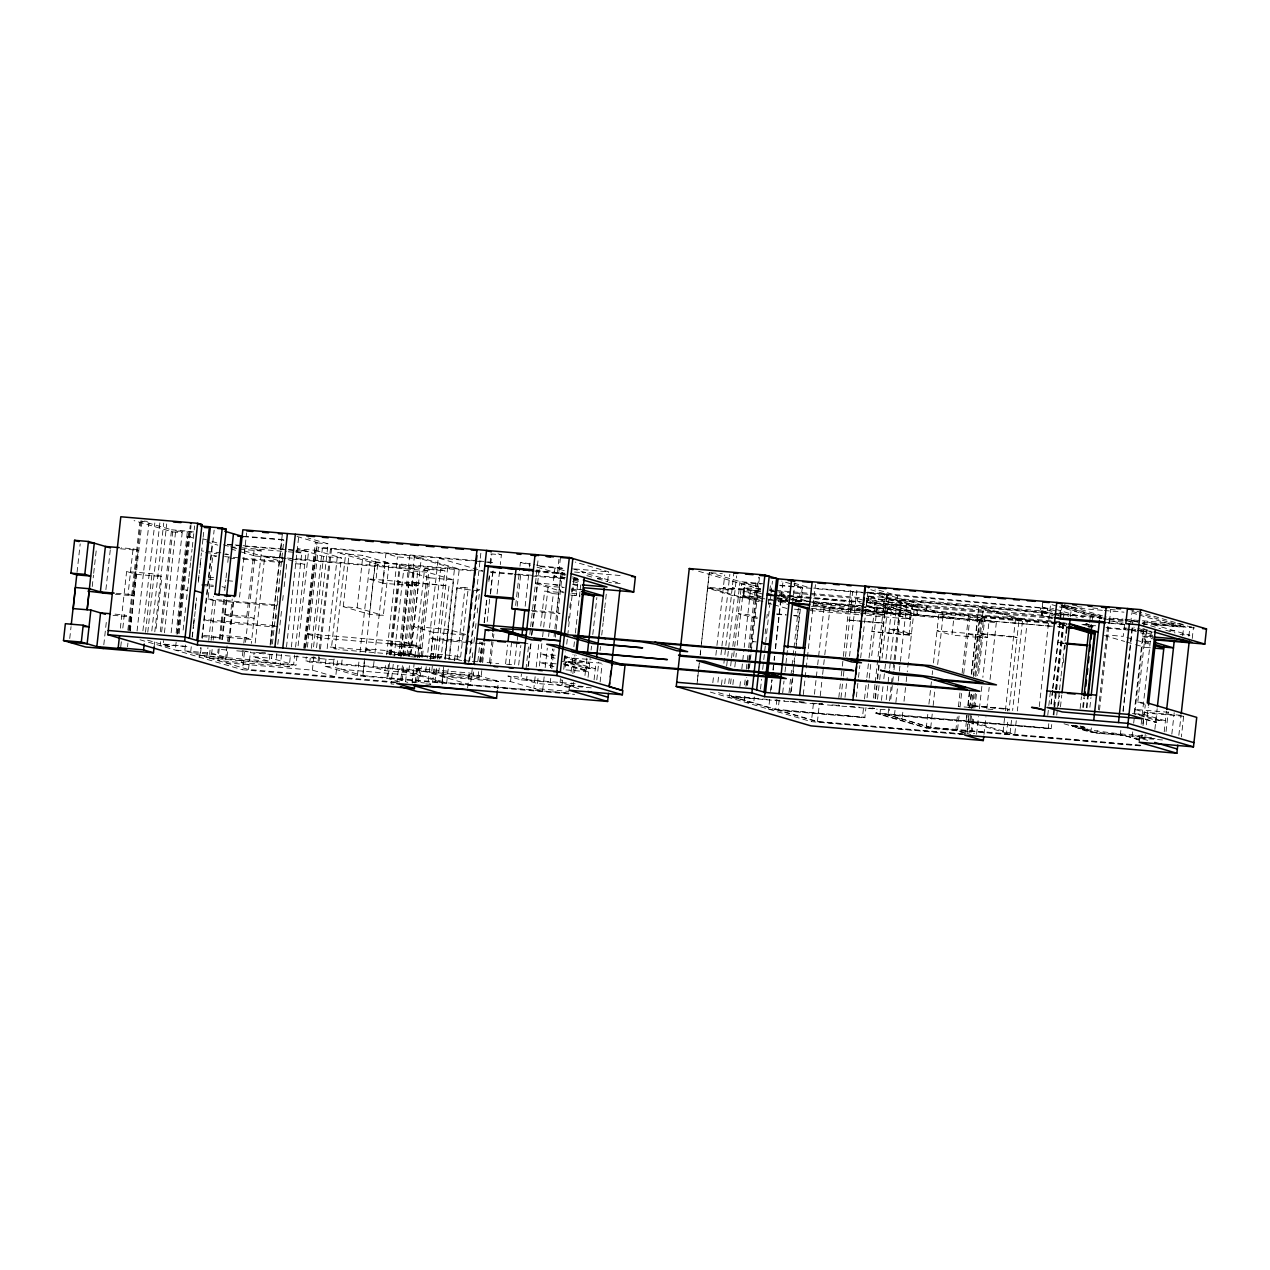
<?xml version="1.0" encoding="UTF-8"?>
<svg xmlns="http://www.w3.org/2000/svg" width="1270" height="1270" viewBox="0 0 1270 1270"><rect width="100%" height="100%" fill="white"/><g stroke="black" fill="none" stroke-linecap="round" stroke-linejoin="round"><path stroke-width="0.75" stroke-dasharray="5 3.75" d="M69.739 638.508L71.056 626.602M77.041 572.325L80.185 543.893M92.234 586.549L93.488 575.183M93.694 573.294L96.218 550.545M105.902 589.629L110.284 549.831M103.807 644.779L106.283 622.316M120.348 628.19L126.619 571.5L151.971 573.659L161.877 576.548L155.829 631.285M120.761 646.747L121.38 641.144M122.825 628.031L124.269 614.934L112.411 613.918M133.08 548.799L138.176 550.291L133.159 595.789L128.064 594.297L133.08 548.799L121.221 547.799M127.857 630.142L139.763 522.303M128.762 630.618L140.891 520.827L147.431 521.383M127.524 646.795L127.937 643.049M129.381 629.952L130.826 616.839L124.269 614.934M129.953 630.73L142.081 520.922M130.254 631.079L136.525 574.389L126.619 571.5M137.065 631.031L148.971 523.176M142.907 630.825L154.813 522.97M145.494 632.301L151.971 573.659M147.78 632.238L159.909 522.446M151.813 630.952L163.719 523.113M154.797 631.825L166.703 523.986M154.114 646.922L154.75 641.064M160.29 631.746L171.545 529.78L140.891 520.827M160.56 641.731L160.131 645.652L169.64 646.462L170.069 642.541M161.639 631.92L172.688 531.924L134.08 520.636M169.64 646.462L163.131 644.557L163.56 640.636M164.433 632.793L175.689 530.828L192.961 532.305M171.148 632.73L182.197 532.733L175.689 530.828M176.133 633.095L187.388 531.13L171.545 529.78M176.149 642.239L175.276 650.081L211.725 653.193L226.87 657.622L227.52 651.748M177.006 634.397L187.833 536.353L193.532 536.845M177.451 633.476L188.706 531.511L187.388 531.13M178.356 633.222L190.262 525.383M179.149 633.571L191.056 525.605M183.134 630.063L185.658 607.219M186.499 599.599L187.325 591.995M188.833 578.422L187.547 590.09L183.975 589.788L187.69 590.867M189.039 576.469L190.548 562.864M190.77 560.911L192.056 549.243M192.262 547.291L194.627 525.907M185.436 645.001L184.785 650.891L206.851 657.336L293.624 664.734L294.703 654.907M192.119 637.254L193.421 625.475M193.627 623.522L194.5 615.68M195.358 607.838L196.009 601.948M198.39 580.39L199.263 572.548M200.12 564.706L201.422 552.926M202.946 539.21L201.644 550.974L220.869 552.767M203.152 537.242L204.025 529.399M191.262 646.732L190.611 652.589L217.551 654.891L218.202 649.018M192.341 636.953L193.421 627.174M193.627 625.221L195.135 611.537M195.358 609.584L196.659 597.852M198.374 582.216L199.755 569.738M199.977 567.801L201.041 558.149M199.676 657.209L200.755 647.414M201.866 637.731L212.217 543.481M201.12 647.89L200.295 655.431L269.176 661.305L270.018 653.764M202.168 638.461L214.138 530.146M276.114 605.853L213.122 600.472L208.026 598.98L212.82 555.609L216.757 555.942M206.851 657.336L207.931 647.541M208.724 640.382L213.566 596.535M395.938 682.085L248.507 669.512L209.185 658.019L210.042 650.176M211.122 640.382L215.884 597.233M211.725 653.193L212.138 649.446M213.169 640.08L213.582 636.333L202.041 635.349M219.281 639.255L223.806 598.202M224.679 590.375L225.854 579.771M226.06 577.834L226.917 570.103M227.774 562.372L228.616 554.641L225.711 553.783M219.218 648.811L217.916 660.575L289.195 666.655L290.497 654.891M220.281 639.191L224.838 597.837M221.79 639.651L226.33 598.487M222.456 639.715L226.949 598.122M227.06 645.858L225.203 662.702L312.372 670.131L335.677 676.958L337.534 660.098L333.947 659.051M227.552 641.318L227.981 637.429L220.71 635.302L244.475 637.334L251.762 639.461L227.981 637.429M230.315 616.379L223.028 614.251L246.809 616.267L254.095 618.395L230.315 616.379L232.219 599.043M228.6 641.969L233.347 598.964M229.314 641.858L234.077 598.726M239.538 597.091L246.634 532.892M242.983 650.938L241.697 662.607L248.968 664.734M243.84 643.16L244.475 637.334M246.809 616.267L254.238 548.878L261.525 551.005L251.333 643.35M395.526 682.784L242.491 669.734L244.65 650.129M245.523 642.287L255.048 556.006L238.284 551.101M248.507 669.512L250.444 651.875M276.812 653.383L275.733 663.21L253.667 656.765L254.111 652.828M255.191 643.001L264.731 556.514L282.623 558.038L282.194 561.975M270.224 643.779L282.337 533.987M270.129 645.335L281.813 539.464L244.888 536.305M271.05 644.334L273.129 625.491L204.248 619.617L210.804 621.538L273.78 626.904M272.383 643.969L274.987 620.443M275.193 618.49L279.749 577.31M279.956 575.342L283.861 540.052L281.813 539.464M297.037 655.622L295.958 665.417L271.558 658.289L271.986 654.352M275.892 618.982L276.336 615.045M277.416 605.218L277.86 601.281M278.94 591.455L279.368 587.518M277.812 644.366L278.781 635.698M278.987 633.73L281.813 608.171M282.67 600.44L283.337 594.423M284.194 586.629L286.798 562.959M281.543 654.288L280.464 664.099L289.195 666.655M286.496 647.049L298.625 537.242M291.37 647.049L301.752 552.926L294.767 550.878M295.577 647.097L306.181 551.005L296.323 550.18M298.117 645.811L308.515 551.688L306.181 551.005M303.689 648.208L315.373 542.322L316.96 542.449L305.276 648.335M304.324 648.557L315.182 550.275L297.355 548.767L323.564 556.419L341.392 557.943L331.406 648.367M305.864 646.827L317.341 542.909L315.373 542.322M481.806 670.56L481.155 676.45L309.816 662.051L305.895 660.892L306.324 656.971M307.403 647.176L318.437 547.179L477.091 560.705M309.816 662.051L310.261 658.13M311.34 648.319L322.374 548.322L318.437 547.179M313.579 646.843L323.564 556.419M312.372 670.131L314.23 653.288M316.563 647.748L328.041 543.814L307.959 537.956M318.564 656.638L317.913 662.527L318.929 662.829L319.58 656.939M319.294 649.176L330.47 548.799L474.043 561.038M320.453 649.097L331.486 549.1L330.47 548.799M399.701 681.974L386.905 678.228L357.394 675.703L325.215 666.306L326.072 658.463M327.152 648.653L337.756 552.577L345.694 553.244L377.873 562.658L376.015 579.517M365.315 676.386L333.137 666.972L333.994 659.13M335.089 649.335L345.694 553.244M343.249 606.631L349.044 554.228L362.902 555.419L389.128 563.07L383.334 615.474L369.475 614.299L343.249 606.631L357.124 607.806L383.334 615.474M342.09 659.924L341.058 669.29L420.291 676.053L421.338 666.686M357.124 607.806L362.902 555.419M357.394 675.703L358.902 661.987M359.997 652.177L369.951 561.991L399.463 564.499L414.401 568.865L404.876 655.145L338.693 649.573M364.553 658.765L362.696 675.624L570.516 693.341M369.475 614.299L375.253 561.896L483.029 571.087L438.245 557.99L427.196 657.987M362.902 675.672L364.411 661.956M365.49 652.145L375.46 561.959M365.792 652.193L366.157 648.827L389.938 650.843L404.86 655.209M374.031 661.368L373.38 667.258L384.873 670.608L408.654 672.64L409.511 664.797M374.904 653.526L385.937 553.529L397.431 556.895L421.195 558.911L410.591 654.987M383.016 583.2L368.094 578.834L397.605 581.358L412.528 585.708L383.016 583.2L384.873 566.356L337.756 552.577M384.873 670.608L385.747 662.765M386.604 654.923L397.431 556.895M386.905 678.228L388.429 664.496M389.509 654.701L399.463 564.499M389.509 662.797L387.779 678.482L574.58 694.404M390.366 654.955L400.336 564.753L470.916 570.77M391.16 654.685L399.209 581.819L408.718 582.628L418.338 585.438L410.289 658.304M393.24 664.305L391.081 683.927L394.732 684.228M394.113 656.463L403.638 570.198L427.403 572.214L453.628 579.882L444.96 658.32M409.591 656.003L398.621 655.066L399.542 646.636L387.89 643.239L411.67 645.255L423.323 648.668L422.386 657.098L411.417 656.161M397.589 665.353L397.161 669.274L441.944 682.371L443.801 665.528M398.669 655.558L409.718 555.561L454.501 568.658L444.548 658.844M396.811 683.498L398.796 665.559M399.875 655.764L409.845 565.563L427.403 570.706L417.878 656.971M408.718 582.628L400.669 655.495L392.493 654.796M400.78 657.495L408.829 584.629L418.338 585.438M401.463 656.003L401.256 653.78L439.737 657.146L439.499 659.257M402.78 655.161L404.241 642.064L305.975 633.682L320.532 637.937L418.798 646.319L417.56 657.542M400.939 678.926L402.399 665.655M403.431 655.955L414.464 555.958L459.248 569.055L449.294 659.257M412.099 585.581L413.956 568.738M402.05 680.625L403.781 664.94M406.956 655.034L414.909 583.009L411.623 582.041L448.993 585.914L441.039 657.939L403.685 654.066M405.559 681.657L407.289 665.972M408.368 656.161L417.894 569.897M409.575 656.352L412.877 626.412L448.548 629.444L468.932 635.413M418.243 667.464L416.497 683.149L412.131 681.863L414.083 664.226M414.957 656.384L424.688 568.15L440.547 569.5L444.913 570.77L435.166 659.003M412.147 683.228L413.798 668.242L469.281 672.973L498.396 681.498L497.57 688.975M415.068 682.466L417.02 666.337M419.322 657.654L429.054 569.42L424.688 568.15M418.37 681.784L420.116 666.099M421.195 656.288L429.847 577.866L403.638 570.198M425.688 671.719L426.339 665.829M430.387 658.574L433.276 632.365L412.877 626.412M429.72 667.528L427.99 683.212L430.895 684.07M430.578 659.686L440.547 569.5M432.34 665.924L431.514 673.417L479.06 677.466L479.679 671.862M433.165 658.447L435.229 639.715L429.403 638.016L473.154 641.747M434.086 668.814L432.356 684.498L425.307 683.895M436.483 668.56L435.007 681.831L570.024 693.309M437.515 659.082L447.611 568.119M439.071 659.13L439.737 657.146M439.261 667.956L438.436 675.434L510.54 681.593L542.592 690.959L544.449 674.116M442.103 684.244L443.881 668.115M445.23 659.4L448.548 629.444M448.85 659.606L456.787 587.677M448.215 669.052L446.691 682.784L401.907 669.687M454.454 660.813L455.009 655.764L431.244 653.732L446.897 658.32L461.518 659.559M457.089 659.638L465.026 587.708L468.249 588.026L460.311 659.956M468.757 662.591L480.885 552.783M469.567 661.162L477.504 589.232L479.742 589.645M467.614 687.959L469.281 672.973M472.234 657.685L473.091 649.907M473.948 642.128L474.599 636.302M475.456 628.523L476.314 620.744M477.171 612.966L477.822 607.139M478.679 599.361L479.314 593.534M472.329 667.956L470.471 684.816L413.798 668.242M473.647 672.02L473.234 675.767L479.06 677.466M477.853 661.289L480.012 641.842M490.045 563.197L491.093 553.736M478.679 671.671L478.25 675.592L305.895 660.892M479.758 661.861L481.933 642.255M484.092 622.649L487.124 595.201M488.855 579.517L489.283 575.596M479.965 661.813L482.14 642.207M484.299 622.602L487.331 595.154M488.839 581.422L489.49 575.548M490.791 563.769L491.871 553.974L501.38 554.784L500.301 564.594M480.711 662.495L482.775 643.779L479.869 642.922M481.806 661.749L483.886 642.906M482.679 662.718L484.838 643.112M487.22 621.538L490.029 596.059M490.252 594.09L492.855 570.563M490.633 593.296L493.189 570.039M489.474 662.622L492.728 633.206M497.062 593.995L500.094 566.547M490.553 664.305L493.252 639.81M493.458 637.921L493.871 634.143M505.587 663.797L507.667 644.922M509.159 664.274L511.762 640.747M515.652 605.457L519.779 568.198M519.986 566.245L520.414 562.324L534.733 564.531M517.192 606.298L520.938 572.357M510.54 681.593L511.365 674.1M514.588 664.496L517.033 641.826M517.271 640.159L517.684 636.413M518.668 665.083L520.843 645.477M525.161 606.266L529.288 569.008M529.495 567.055L529.923 563.134M569.024 687.816L550.307 682.339L520.779 679.815L521.43 673.989M525.971 669.306L528.764 644.033L525.304 643.033M529.828 634.397L530.463 628.618M530.669 626.681L538.321 557.482M526.955 676.418L526.526 680.307L537.448 683.498L561.229 685.53L561.864 679.688M528.034 666.686L530.606 643.334M531.463 635.556L537.274 583.009L548.195 586.2L562.816 587.454M575.167 683.768L526.986 679.672L527.415 675.751M528.495 665.94L531.098 642.414M531.971 634.571L532.622 628.682M532.828 626.729L539.544 565.944L536.337 565.007M535.13 676.719L533.844 688.403L568.849 691.388M536.21 666.988L538.782 643.652M540.718 626.126L544.592 591.106L564.039 592.757M537.448 683.498L538.305 675.719M539.385 665.988L542.385 638.746M542.607 636.794L543.465 629.015M543.687 627.078L548.195 586.2M545.163 667.607L547.306 648.144M548.592 636.476L553.323 593.661L544.592 591.106M557.514 572.516L558.927 559.244M560.435 557.72L558.768 572.897L537.035 571.04M550.561 667.623L552.625 648.906M560.054 613.394L556.657 612.41L561.022 572.818L564.817 573.929M550.624 667.496L552.561 650.002M554.053 636.476L554.688 630.682M554.895 628.761L561.07 572.833M550.307 682.339L550.736 678.418M551.799 668.718L553.974 649.049M555.276 637.302L555.927 631.428M556.133 629.475L562.864 568.611L537.258 566.436M560.499 678.593L560.07 682.482L573.103 686.292L573.532 682.403M568.309 621.316L568.96 615.474M569.817 607.695L570.468 601.853M571.532 592.122L571.96 588.232M562.562 680.275L561.959 685.752L571.468 686.562L571.865 682.863M563.769 669.322L565.69 651.891M566.737 644.16L573.976 578.596M569.071 690.213L569.976 682.069M571.056 672.274L573.008 654.621M573.865 646.779L575.167 635.016M575.389 633.047L578.199 607.568M578.422 605.6L579.93 591.883M580.152 589.915L581.009 582.073M572.897 673.624L574.977 654.669M574.611 672.687L576.532 655.241M586.883 658.082L586.295 670.258L584.708 670.115L584.93 668.004L562.292 661.384M584.962 675.513L585.565 670.036M588.058 677.307L590.217 657.844M591.074 650.065L591.503 646.176M592.788 634.492L596.868 597.519M594.074 679.831L595.947 662.829M596.805 679.863L598.757 662.146M600.027 650.669L600.488 646.493M601.742 635.111L603.075 622.998M603.25 621.49L604.599 609.283M604.758 607.87L606.536 591.661M607.631 581.311L608.679 571.833L575.278 562.07M600.123 681.974L602.059 664.48M697.373 680.434L699.325 662.781L697.008 684.371M700.183 654.939L700.834 649.049L700.246 654.955M709.279 572.579L701.056 647.097L709.343 572.595L739.997 581.565L762.794 583.787M712.835 682.72L713.692 674.878M715.867 655.272L716.725 647.43M716.947 645.477L724.741 574.881M717.931 682.196L718.788 674.354M720.963 654.748L729.837 574.357M721.519 684.832L722.392 676.989M723.9 663.257L725.63 647.573M725.853 645.62L733.854 573.072M724.725 683.736L725.583 675.894M726.662 666.099L727.535 658.257M727.758 656.288L736.632 575.897M728.742 683.53L729.599 675.688M730.694 665.877L731.329 660.003M731.552 658.035L732.631 648.24M732.853 646.271L739.997 581.565M729.488 693.642L729.059 697.579L738.568 698.389L738.997 694.468M730.583 683.847L731.441 676.005M733.615 656.399L734.473 648.557M734.695 646.589L741.616 583.851L751.126 584.66L744.204 647.398M776.859 699.452L775.732 709.676L731.536 696.754L767.016 699.357M732.885 684.578L733.742 676.735M734.822 666.925L735.695 659.082M735.917 657.13L736.346 653.209M737.203 645.35L744.141 582.612L761.079 584.057M743.49 595.741L744.379 587.74M761.301 596.598L744.22 591.598L744.649 587.819L743.775 595.82L759.555 597.17M739.87 686.625L740.743 678.767M741.823 668.972L743.982 649.367M744.585 684.879L745.458 677.037M746.315 669.195L748.49 649.589M748.697 647.621L755.841 582.914M744.855 696.119L744.204 701.992L753.713 702.818L754.364 696.928M745.934 686.308L746.76 677.418M747.887 668.671L749.792 649.97M750.014 648.002L757.158 583.295M746.776 685.006L747.633 677.164M748.506 669.322L750.665 649.7M750.887 647.748L758.682 577.151M747.554 685.356L748.443 677.386M749.459 668.211L751.03 653.859M751.253 651.907L759.476 577.358M765.08 633.873L765.731 627.999M766.81 618.188L767.239 614.267M768.318 604.472L769.017 598.233M769.842 590.74L770.493 584.867M760.524 689.023L761.603 679.228M762.698 669.417L763.556 661.575M763.778 659.606L770.922 594.9M771.128 592.947L772.43 581.184M769.683 699.325L768.604 709.136L864.886 717.344L775.779 709.263L731.583 696.341M770.557 691.483L771.842 679.72M772.938 669.925L773.795 662.067M774.017 660.114L774.446 656.193M775.319 648.351L781.161 595.408L859.695 602.107M771.033 689.8L772.128 679.99M773.208 670.195L774.065 662.353M774.287 660.384L774.716 656.463M775.589 648.621L782.939 581.962M962.866 734.266L817.388 721.868L778.065 710.359L779.193 700.135M782.701 692.833L784.003 681.006M785.019 671.894L786.702 656.653M786.828 655.526L787.543 649.049M792.543 603.758L794.845 582.898M789.003 692.896L790.75 677.212M790.956 675.243L791.829 667.401M792.035 665.448L792.909 657.606M793.131 655.637L793.766 649.764M793.988 647.795L798.385 608.012M798.592 606.107L800.703 587.01L802.735 587.613L801.227 601.329M790.591 693.023L792.766 673.417M792.972 671.465L793.845 663.623M794.052 661.654L794.496 657.733M796.004 644.017L799.909 608.711M800.767 600.869L802.291 587.153L781.796 581.152M791.273 691.531L792.782 677.799M793.004 675.846L793.861 668.004M794.083 666.036L794.941 658.193M795.163 656.241L795.814 650.351M796.036 648.399L800.354 609.171M803.307 694.595L805.053 678.847M805.196 677.45L806.132 669.036M806.244 667.941L807.307 658.416M807.434 657.273L815.451 584.66M964.184 734.679L811.419 721.646L813.371 704.009M814.451 694.198L817.483 666.75M817.69 664.797L823.976 607.933L812.8 604.663M817.388 721.868L819.388 703.802M820.245 695.944L822.404 676.338M822.627 674.386L823.5 666.544M823.706 664.575L824.579 656.733M824.786 654.78L829.993 607.711L813.133 602.79L860.028 606.758M838.819 697.563L840.978 677.958M841.2 675.989L842.185 667.734M842.28 666.178L843.264 657.939M843.359 656.384L850.932 587.756M840.978 697.754L843.137 678.132M843.359 676.18L844.217 668.337M845.518 656.574L852.646 591.852L850.63 591.264M845.01 697.341L847.169 677.736M849.551 656.161L857.123 587.534M864.489 604.488L857.187 602.345L857.599 598.567L792.369 592.995M866.346 603.044L866.87 598.233M856.361 696.976L858.298 679.323M858.52 677.354L859.822 665.591M860.679 657.749L868.474 587.169M868.124 600.377L868.585 596.17M863.425 708.819L862.505 717.09L864.838 717.756L865.965 707.533M864.505 699.008L866.664 679.402M866.886 677.45L868.839 659.797M869.045 657.844L875.109 602.933L877.443 603.615L871.601 656.558M867.045 697.738L868.997 680.085M869.22 678.132L870.728 664.4M873.458 698.119L874.982 684.387M875.205 682.434L884.936 594.201M875.046 698.246L876.348 686.483M877.221 678.64L886.524 594.328L867.727 588.836M875.506 698.706L877.459 681.069M877.665 679.101L886.952 594.789M887.793 594.995L887.381 598.789L1047.051 612.394L1047.464 608.6L813.8 588.55M965.121 733.298L955.802 730.567L926.274 728.059L875.967 713.343L876.443 708.993M877.522 699.198L879.475 681.545M879.697 679.593L880.777 669.782M882.078 658.019L888.571 599.202L1053.084 613.219M812.943 605.393L890.048 611.965L890.46 608.171L866.727 601.234M880.38 710.152L879.935 714.073L889.048 714.851L889.699 708.962M881.459 700.341L882.967 686.625M883.841 678.783L884.698 670.925M884.92 668.972L885.793 661.13M886 659.162L892.493 600.345M885.126 709.422L879.173 709.343M886.206 699.627L889.444 670.211M889.667 668.258L897.668 595.709L874.951 589.058M1140.73 745.617L930.704 727.71L886.841 714.454L930.751 727.281L1140.777 745.188M897.255 629.666L889.333 628.983L903.541 633.143L911.463 633.809L897.255 629.666L900.414 601.012L943.308 613.569L1066.625 624.078M888.682 708.66L888.032 714.55L889.048 714.851M889.556 700.818L892.365 675.338M893.239 667.496L893.874 661.606M894.096 659.654L900.589 600.821L1052.036 613.727M890.794 699.167L893.81 671.703M894.032 669.75L894.905 661.908M895.112 659.94L901.605 601.123L900.589 600.821M895.001 710.375L894.144 718.217L902.065 718.899L902.938 711.057M895.874 702.532L898.033 682.927M898.255 680.974L899.112 673.132M899.335 671.163L900.208 663.321M900.414 661.352L906.701 604.504L914.622 605.171L907.256 671.846M909.637 618.998L910.511 610.997L811.943 602.599M909.002 634.73L871.95 631.571L911.32 635.413L909.002 634.73L912.162 606.092L863.282 601.932M904.018 701.246L905.954 683.609M906.177 681.641L907.05 673.798M926.56 610.251L926.989 606.457L882.587 593.471L882.158 597.265L953.802 618.268L951.944 635.127L981.472 637.635L966.534 633.27L937.022 630.761L951.944 635.127M926.274 728.059L928.053 711.946M928.926 704.104L931.958 676.656M932.164 674.688L932.609 670.766M933.466 662.924L938.879 613.902L968.407 616.426L983.329 620.792L977.265 675.688M930.704 727.71L932.275 713.565M933.132 705.723L935.307 686.117M937.689 664.543L943.308 613.569M955.802 730.567L957.358 716.423M958.437 706.628L959.961 692.896M962.12 673.29L968.407 616.426M959.056 716.01L957.453 730.615L966.962 731.425L968.692 715.74M960.041 707.088L961.771 691.404M963.724 673.751L970.01 616.887L979.519 617.696L973.233 674.56M966.74 715.327L966.089 721.201L1009.999 734.044L1011.523 720.312M967.819 705.517L969.343 691.785M971.296 674.148L978.646 607.473L1022.556 620.316L1012.603 710.517M964.882 735.171L967.089 715.28M968.169 705.469L969.677 691.753M971.629 674.1L977.916 617.236L1056.259 623.919M969.121 705.39L969.327 707.612L969.121 705.39L1007.586 708.755L1007.364 710.867L1007.586 708.755M969.55 707.898L971.074 694.182M967.057 733.425L969.074 715.185M969.867 707.946L971.391 694.214M973.344 676.561L979.615 619.697L989.124 620.522L982.853 677.37M970.471 715.359L968.788 730.536L972.296 731.552L973.804 717.82M971.169 708.962L972.899 693.277M974.852 675.624L981.345 616.807L984.837 617.823L978.344 676.656M971.502 715.724L970.851 721.614L1014.762 734.441L1016.27 720.725M972.36 707.882L973.884 694.166M975.82 676.513L983.409 607.885L1027.319 620.728L1017.349 710.914M970.994 732.552L972.725 716.867M973.804 707.057L975.757 689.419M974.884 708.025L976.408 694.293M976.566 734.235L978.519 716.597M979.376 708.755L981.98 685.213M983.996 734.393L985.949 716.74M986.806 708.898L989.187 687.324M990.06 679.482L996.331 622.617L977.916 617.236M1004.538 718.264L1002.871 733.441L1006.364 734.457L1008.094 718.772M1005.38 710.692L1015.428 619.712L1018.921 620.728L1008.967 710.93M1042.813 602.028L1041.368 615.093L1053.021 618.49M1041.67 615.172L1041.844 610.87M1051.925 618.014L1042.464 615.236L1042.924 611.029L867.505 596.011L917.289 610.568L1067.753 623.491M1039.273 706.628L1050.56 604.393M1047.766 715.248L1048.623 707.469M1048.829 705.533L1050.338 691.928M1060.164 615.236L1061.212 605.758M1048.798 723.694L1048.322 728.043L1051.243 728.885L1051.719 724.551M1050.973 704.088L1052.481 690.356M1052.703 688.403L1060.926 613.886M1051.179 704.04L1052.687 690.308M1052.909 688.356L1062.006 605.996L1103.455 618.125L1123.188 619.808M1053.878 704.945L1055.402 691.213M1055.608 689.245L1063.831 614.743M1053.179 714.819L1053.83 708.977M1054.052 707.025L1055.767 691.404M1055.989 689.451L1063.307 623.11L1067.118 624.221M1053.909 715.042L1054.56 709.2M1054.767 707.247L1056.497 691.674M1056.703 689.721L1063.8 625.427L1067.371 625.745M1056.751 715.121L1057.402 709.279M1057.608 707.327L1059.339 691.721M1059.545 689.769L1060.847 678.053M1061.053 676.1L1064.72 642.938M1064.943 640.985L1065.578 635.127M1065.8 633.174L1066.879 623.411M1058.545 705.612L1059.624 695.865M1063.276 662.75L1063.72 658.86M1064.784 649.113L1065.212 645.223M1066.514 633.524L1067.149 627.682M1060.466 706.803L1061.768 695.039M1070.419 616.617L1071.515 606.806L1063.895 606.155M1138.666 740.14C1119.537 731.139 1096.486 736.536 1077.992 728.075C1100.757 731.742 1123.648 734.743 1146.873 735.933M1080.151 708.454L1081.453 696.69M1088.676 631.19L1090.549 614.347L1100.058 615.156L1099.614 619.077M1090.882 629.571L1091.771 621.554M1082.723 707.374L1083.802 697.643M1092.248 619.966L1092.629 616.585L1059.418 606.885M1091.676 629.634L1092.152 625.427L1086.469 623.76M1077.944 728.488L1081.103 728.758L1081.294 727.075L1075.15 725.281M1083.453 707.565L1084.532 697.801M1086.279 707.692L1087.58 695.992M1087.501 728.885L1087.326 730.345L1088.517 730.456L1084.628 729.488L1084.866 727.377L1078.722 725.583M1087.009 707.866L1088.311 696.15M1089.882 707.311L1090.962 697.5M1090.851 732.266L1091.343 727.916M1098.36 709.755L1107.964 622.856L1123.378 624.173M1151.684 737.822L1096.947 733.171L1097.534 727.773M1099.487 710.12L1109.662 617.966L1123.14 619.109M1124.68 624.554L1109.266 623.237L1110.742 609.981M1124.522 624.761L1123.236 636.381L1106.456 634.952M1130.681 623.157L1131.729 613.68M1120.378 734.79L1120.854 730.44M1123.013 710.835L1132.983 620.633L1125.109 619.966M1123.14 711.708L1132.729 624.967M1134.142 713.264L1144.333 620.919L1157.367 624.729M1132.729 731.885L1132.078 737.775L1141.571 738.584L1142 734.663M1133.681 723.17L1134.285 717.693M1134.888 712.279L1144.222 627.793M1145.095 704.247L1137.745 702.088L1145.619 630.73M1150.366 647.795L1144.762 647.319L1146.572 630.888L1133.777 627.142M1139.19 742.236L1140.079 734.092M1141.159 724.297L1151.779 628.206M1142.825 723.821L1144.111 712.168L1183.735 715.534L1181.37 736.917M1152.62 635.079L1152.192 638.873L1142.667 636.079L1152.096 636.889M1143 725.646L1145.254 705.247M1145.238 734.536L1144.81 738.457L1131.776 734.647M1146.318 724.852L1148.271 707.088M1155.922 719.963L1156.414 722.281L1154.827 722.138L1155.065 720.026L1132.411 713.407M1154.874 729.361L1157.16 708.676M1164.193 731.853L1166.447 711.438M1166.066 731.52L1168.225 711.914M1142.73 623.76L1180.068 626.935L1180.227 625.475L1139.396 613.537M1171.829 734.139L1174.194 712.756M1182.703 635.667L1183.751 626.189M1188.879 636.254L1189.926 626.777M1178.846 735.314L1181.021 715.693M1192.244 638.461L1193.498 627.094M711.2 572.77L722.392 573.722M1061.26 605.33L1065.181 605.663M1076.976 606.663L1082.865 607.171M1092.692 608.012L1100.55 608.679M1110.361 609.521L1116.266 610.013M188.706 531.511L193.659 531.939M243.538 536.623L283.861 540.052M317.341 542.909L328.041 543.814M1102.344 610.314L1061.085 606.806L1101.915 618.744M1104.313 610.489L1123.966 612.156M172.688 531.924L182.197 532.733M779.828 585.232L802.291 587.153M813.705 588.121L886.524 594.328M779.97 585.66L811.847 588.391M479.044 560.864L493.712 562.721L483.886 561.88M539.544 565.944L564.848 568.103M574.532 568.928L608.679 571.833M476.012 561.213L481.917 561.705M322.374 548.322L331.486 549.1M620.093 575.5L582.089 572.262L620.633 583.533L608.806 582.533M574.516 572.024L584.025 572.833M1055.053 613.394L1100.55 617.268M1125.077 619.284L1183.957 624.3M756.761 588.28L760.571 588.597M1054.005 613.902L1101.566 617.966M760.428 589.169L743.585 587.661L760.841 592.55M770.001 589.915L773.938 590.248M775.906 590.423L864.902 598.075M901.605 601.123L866.584 598.154L910.812 611.076L909.923 619.077L865.696 606.155M227.298 544.29L233.204 544.798M235.188 544.957L241.094 545.465M243.062 545.64L286.464 549.338M288.433 549.497L294.338 550.005M1109.504 619.442L1123.251 620.617M1125.22 620.776L1180.227 625.475M535.607 570.643L564.452 573.119M227.648 544.798L294.703 550.513M296.672 550.688L308.515 551.688M770.62 591.137L776.557 591.645M778.526 591.82L790.385 592.836M1153.874 623.713L1191.609 626.92M534.829 571.627L566.118 574.31M1194.705 627.92L1152.207 624.284L1189.895 635.302L1180.068 634.476M1042.464 615.236L867.029 600.218L916.829 614.791L917.718 606.79L867.918 592.217L1053.878 608.838M1123.093 622.078L1109.345 620.919L1103.773 619.284M230.473 546.846L240.109 547.672M242.03 547.83L286.337 551.609M288.274 551.783L294.053 552.275M295.974 552.434L301.752 552.926M597.598 578.374L605.203 579.025M1053.37 617.236L912.32 605.203L911.908 608.997L1060.783 621.697M744.22 591.598L760 592.947M779.716 594.63L861.298 601.758M1052.957 618.315L888 604.25L911.606 611.156L861.981 606.917M239.585 549.132L261.525 551.005M867.585 602.774L914.495 606.774M778.113 595.614L811.72 598.472M813.689 598.646L857.187 602.345M490.585 571.754L516.001 573.913M517.954 574.088L533.606 575.421M535.559 575.58L564.88 578.072M572.707 578.739L578.58 579.231M490.601 572.452L512.286 574.294M514.255 574.469L530.003 575.818M531.987 575.977L565.467 578.834M573.357 579.501L581.231 580.184M1169.622 630.571L1175.322 631.047M761.222 597.249L742.696 595.678L762.937 601.583M777.002 598.599L786.86 599.44M788.829 599.599L896.207 608.759M1052.179 622.014L917.003 610.489L916.543 614.696L1055.703 626.57M1054.132 622.173L1065.895 623.189M1083.516 624.681L1092.152 625.427M1127.347 628.237L1124.172 627.967L1129.665 629.571M777.288 598.678L787.146 599.519M795.036 600.186L860.076 605.726M1081.929 624.602L1097.613 625.951M429.054 569.42L444.913 570.77M1088.279 625.919L1096.153 626.586M1105.995 627.428L1125.696 629.11M1127.665 629.285L1135.539 629.952M1137.507 630.111L1151.287 631.301M795.306 601.17L801.164 601.678M414.401 568.865L261.048 555.8L242.332 550.323M764.937 598.853L738.362 596.313L707.723 587.343L735.124 589.518L732.139 588.645M768.699 599.17L772.462 599.488M774.335 599.646L787.495 600.774M795.02 601.408L799.497 601.583M749.681 597.71L740.172 596.9L759.127 601.663M1058.227 624.078L1066.086 624.761M1087.707 626.602L1095.565 627.269M1107.361 628.269L1128.966 630.111M1130.935 630.285L1138.793 630.952M1140.762 631.126L1152.557 632.127M255.048 556.006L290.354 559.022M292.322 559.181L427.403 570.706M759.206 599.202L738.267 597.154L707.628 588.185L728.123 589.931L723.233 588.502M768.604 600.011L776.129 600.646M778.002 600.805L787.4 601.615M813.324 603.822L848.836 606.854L860.028 609.044M863.616 608.505L848.916 606.012M205.534 552.672L217.075 553.656M224.774 554.307L228.616 554.641M572.849 584.089L580.438 584.74M1057.656 626.729L1067.451 627.57M1050.1 626.142L887.127 612.251L910.717 619.157L860.806 614.839M1057.942 626.808L1067.753 627.65M829.993 607.711L859.472 610.235M861.441 610.394L983.329 620.792M535.448 582.851L561.038 585.041M811.514 606.377L910.098 614.791L866.457 602.028M224.631 556.609L240.379 557.959M242.348 558.117L281.702 561.483M823.976 607.933L996.331 622.617M120.38 548.783L138.176 550.291M229.727 558.101L235.633 558.609M243.507 559.276L280.892 562.467M295.751 563.721L304.689 564.499L295.497 561.8M811.514 608.346L884.285 614.553L865.489 609.044M582.152 589.677L572.643 588.867L579.707 590.931M807.482 608.854L858.631 613.204M860.6 613.378L884.206 615.394L863.521 609.346M429.847 577.866L453.628 579.882M794.417 609.171L802.513 609.933M810.323 610.6L859.155 614.759M1150.366 641.54L1142.762 640.89L1151.604 643.477M571.817 593.423L579.596 594.09M553.323 593.661L561.102 594.328M570.833 595.154L580.263 595.963M414.909 583.009L448.993 585.914M776.668 613.87L786.162 614.68M793.75 615.331L799.576 616.252L793.893 615.76M776.811 614.315L786.289 615.125M968.137 633.746L977.646 634.556L987.266 637.365L977.757 636.556M1063.419 643.017L1057.767 642.525L1064.45 643.699M757.269 618.506L738.314 613.759L747.824 614.569L757.285 617.331M208.645 577.167L214.424 577.659M208.344 579.072L214.122 579.564M227.6 580.723L233.362 581.216M136.525 574.389L161.877 576.548M531.225 610.235L556.657 612.41M532.416 611.394L559.784 613.727M201.851 584.311L213.392 585.295M201.898 585.533L213.439 586.518M756.19 641.89L752.396 641.556L756.11 642.652M208.026 598.98L276.923 604.853M116.189 593.28L128.064 594.297M115.364 594.265L133.159 595.789M433.276 632.365L465.185 635.095M435.229 639.715L473.265 642.969M475.17 643.128L482.775 643.779M1137.745 702.088L1145.35 702.739M113.046 615.331L130.826 616.839M555.339 655.272L540.702 654.018L555.069 658.225M564.753 657.368L591.169 659.622M601.44 663.21L575.897 661.019L564.721 657.765M399.542 646.636L423.323 648.668M1168.527 712.264L1134.57 709.374L1147.604 713.184L1184.942 716.359M556.228 663.845L539.782 662.448L554.133 666.639M1134.729 713.756L1144.222 714.565L1165.415 720.773L1155.065 720.026M585.788 667.925L595.297 668.75L574.119 662.543L563.88 661.527M584.93 668.004L586.518 668.147M202.089 636.572L219.408 638.048L213.582 636.333M404.987 654.447L439.071 657.352M450.04 659.416L461.724 660.416M463.677 660.591L479.266 661.908M487.061 662.575L498.761 663.575M506.555 664.242L512.397 664.734M410.543 656.685L416.242 657.177M429.562 658.304L435.261 658.797M972.852 706.056L1006.919 708.962M958.183 706.295L959.374 706.39M964.057 706.945L969.613 707.422M968.883 707.485L974.598 707.977M987.901 709.104L993.616 709.597M242.046 650.859L247.888 651.367M261.493 652.526L265.366 652.843M163.131 644.557L188.087 646.684L158.988 643.509L145.828 639.651M221.377 649.526L227.139 650.018M236.744 650.827L248.253 651.812M255.937 652.462L265.541 653.288M311.912 657.241L315.484 657.542M250.365 652.669L337.534 660.098M799.195 701.675L805.037 702.183M818.642 703.342L822.515 703.675M774.89 700.024L784.733 700.865M790.178 701.342L805.132 702.612M812.292 703.215L822.611 704.104M831.977 704.898L840.105 705.596L838.073 704.993M849.693 706.406L859.536 707.247M869.378 708.088L877.983 708.819M731.536 696.754L839.803 705.993M841.772 706.152L877.205 709.184M1080.564 726.869L1084.135 727.17M1081.294 727.075L1084.866 727.377M253.667 656.765L271.558 658.289M569.611 685.276L586.597 686.721M591.248 687.848L569.547 685.99L580.549 689.213M199.93 655.32L226.87 657.622M325.215 666.306L333.137 666.972M875.967 713.343L1051.274 728.472L876.014 712.914L926.322 727.631L955.85 730.155L970.772 734.52M442.928 676.767L498.396 681.498M886.793 714.867L1051.243 728.885M1141.317 737.441L1156.414 738.727M209.185 658.019L295.958 665.417M1162.494 739.966L1139.65 738.013L1150.953 741.315M778.065 710.359L864.838 717.756M412.131 681.863L424.466 682.927M1140.031 745.855L965.359 730.964L974.566 733.647M962.914 733.838L817.435 721.439L778.113 709.946M1136.936 611.283L1188.037 626.237M1131.983 611.362L1137.539 612.981M1131.824 612.838L1137.38 614.458M1139.238 614.997L1180.068 626.935M1132.983 620.633L1140.301 622.776M1142.127 623.316L1160.526 628.698M1165.812 630.237L1175.052 632.936M1128.712 621.03L1132.38 622.094M1064.133 604.647L1106.456 617.029M1142.841 628.666L1150.414 630.872M1063.101 605.869L1105.789 618.347M1104.503 618.585L1124.617 624.475M1052.036 604.726L1057.577 606.346M1132.094 628.634L1135.761 629.714M1137.587 630.237L1152.223 634.524M1106.17 622.332L1109.266 623.237M1131.491 630.111L1138.809 632.238M1140.635 632.778L1151.62 635.984M1055.719 609.378L1083.389 617.474M1042.257 607.076L1077.341 617.347M1051.941 611.314L1040.733 608.028L1040.321 611.822L1053.386 615.648M1059.402 613.489L1068.737 616.22M1042.924 611.029L1052.385 613.791M1054.29 614.347L1059.958 616.014M1042.13 610.965L1060.117 616.22M1085.675 623.697L1091.359 625.348M1126.903 637.461L1134.221 639.604M1136.047 640.128L1150.684 644.414M1104.519 635.556L1124.633 641.429M1126.474 641.969L1133.793 644.112M1135.618 644.636L1144.762 647.319M1060.132 622.84L1067.753 625.062M1063.8 625.427L1067.419 626.491M857.599 598.567L864.902 600.694M793.925 583.136L810.054 587.867M866.315 605.028L890.048 611.965M744.141 582.612L760.587 587.423M769.953 590.169L777.303 592.312M779.145 592.852L788.337 595.535M792.543 596.773L811.26 602.234M698.611 571.278L760.524 589.375M781.161 595.408L790.464 598.122M792.321 598.678L801.64 601.393M779.288 594.916L790.242 598.106M792.067 598.646L797.544 600.25M774.589 594.265L800.656 601.885M760.698 590.947L732.234 587.804L735.219 588.677M774.494 595.106L787.527 598.916M760.619 591.788L723.328 587.661L728.202 589.089M777.303 597.36L788.273 600.567M757.793 592.709L763.349 594.328M777.049 598.17L788.003 601.377M780.923 600.218L786.638 601.885M780.844 601.059L786.543 602.726M778.367 601.599L787.86 604.361M768.302 603.155L771.969 604.234M773.795 604.758L787.4 608.584M1138.285 714.058L1159.478 720.265M1145.08 718.963L1156.414 722.281M1145.397 719.376L1154.827 722.138M572.627 568.754L585.66 572.579M586.867 575.628L593.931 577.691M597.408 578.707L607.647 581.708M564.245 570.659L554.911 567.928L553.101 584.359L564.309 587.645M1139.142 739.838L1120.426 734.362L1090.898 731.837L1077.992 728.075M498.031 553.799L501.38 554.784M557.451 572.5L565.531 574.865M572.437 576.882L579.723 579.025M520.414 562.324L530.431 565.245M537.067 567.182L565.086 575.373M574.421 578.104L578.152 579.199L576.342 595.63L570.738 593.995M1073.309 725.297L1088.596 729.821M1071.404 725.44L1088.517 730.456M565.309 577.596L554.022 575.945L565.229 579.215M573.627 580.025L580.692 582.089M1071.309 725.583L1084.628 729.488M1087.326 730.345L1096.947 733.171M1063.99 723.757L1081.103 728.758M572.691 581.39L580.152 583.581M1005.618 708.581L1009.11 709.612L971.534 705.675M572.818 584.47L580.263 586.645M571.77 589.82L579.247 592.01M535.257 583.613L563.277 591.804M872.379 707.914L874.427 708.517M315.182 550.275L341.392 557.943M288.147 559.657L293.656 561.261M757.936 698.579L727.44 695.293L716.629 692.134M264.731 556.514L283.131 561.896M202.851 538.782L210.217 540.925M212.042 541.464L219.408 543.608M223.488 544.814L240.459 549.767M187.833 536.353L193.453 538.004M206.597 541.846L217.805 545.116M230.838 548.926L236.426 550.561M710.359 692.102L811.419 721.646M212.82 555.609L216.217 556.593M568.166 662.035L589.359 668.242M563.642 663.623L586.295 670.258M563.943 664.051L584.708 670.115M222.075 586.645L224.996 587.502M455.009 655.764L461.978 657.797M404.241 642.064L418.798 646.319M526.986 679.672L517.382 676.862L507.873 676.037L520.779 679.815M437.753 656.971L441.039 657.939M422.386 657.098L410.734 653.685L386.969 651.653L398.621 655.066M366.157 648.827L372.348 650.637L329.962 647.017L336.947 649.065M273.129 625.491L278.051 626.935M397.288 679.291L407.813 682.371M140.002 639.762L242.491 669.734M297.021 536.464L316.96 542.449M479.123 590.614A12.748 0.841 6.3 0 1 473.773 590.264M470.535 589.963A12.748 0.841 6.3 0 1 457.041 587.819A12.748 0.841 6.3 0 1 465.026 587.708M564.483 656.05L563.547 664.464L588.677 671.814L564.896 669.798L565.833 661.368L589.597 663.4L564.483 656.05M868.299 596.074L867.823 600.297L917.337 614.775L917.797 610.553L868.299 596.074M881.777 622.84L847.471 619.919L883.793 623.427L881.777 622.84M1013.571 636.556L979.487 633.651L1017.064 637.588L1013.571 636.556"/><path stroke-width="1.5" d="M127.111 650.542L85.566 647.001L63.5 640.556L65.357 623.697L83.185 625.221L89.011 626.92M70.945 573.151L84.804 574.342L90.63 576.04L76.771 574.865L70.945 573.151L74.565 540.306L88.44 541.48L110.506 547.942M71.263 624.649L76.835 574.231M84.804 574.342L88.44 541.48M103.394 648.525L81.328 642.064L83.185 625.221M89.059 542.75L94.266 543.195L87.138 609.806L89.456 588.74L75.374 587.502L73.263 608.616L90.868 610.076L87.154 643.779L69.326 642.255M414.845 684.419L414.385 688.642L242.014 673.941L107.791 634.698L120.809 516.763L197.675 523.303L201.978 524.558L189.42 638.286M154.114 646.922L153.464 652.796L128.095 650.621L118.205 647.732L119.491 636M153.464 652.796L143.558 649.891L144.208 644.033M471.678 664.146L464.471 663.353L477.028 549.624L569.341 557.498L556.784 671.227L622.84 690.531L622.364 694.753L556.911 675.608L197.342 644.954L184.658 641.239L197.675 523.303M196.85 640.461L209.407 526.732L200.485 525.971M197.342 644.954L210.36 527.018L209.407 526.732M217.615 594.931L214.947 594.154L222.25 528.034L210.36 527.018M218.948 595.328L226.235 529.193L222.25 528.034M226.552 596.519L233.474 533.781M234.299 596.757L240.998 535.972L224.79 531.241M274.876 647.319L287.417 533.591M282.781 647.986L295.338 534.257M465.042 663.527L465.487 659.606M466.138 653.717L466.788 647.843M467.217 643.922L468.074 636.079M468.519 632.158L469.17 626.269M469.805 620.379L470.456 614.505M471.106 608.616L471.757 602.742M472.408 596.852L473.059 590.979M473.488 587.058L474.361 579.215M474.789 575.294L475.663 567.452M476.091 563.531L476.948 555.688M473.98 664.162L474.996 664.464L473.98 664.162L486.537 550.434L491.3 551.831M514.239 599.218L490.204 597.17L485.108 595.678L488.315 566.611L533.654 570.484M484.092 641.017L485.346 629.714L509.127 631.73L517.858 634.286L514.207 633.984M492.95 631.253L496.618 597.916M400.447 686.657L417.29 691.578L496.538 698.341L497.364 690.848M508.063 641.334L508.905 633.619M528.51 611.061L511.683 608.568L516.049 568.976M512.635 632.904L515.223 609.378M521.922 635.683L524.732 610.187M522.51 668.306L535.067 554.577L538.528 555.593M556.911 675.608L557.371 671.401L197.802 640.747L185.118 637.032L108.252 630.476M576.199 650.811L584.279 577.517M576.961 651.383L583.994 587.74L633.714 591.979L635.381 576.818L569.341 557.498M587.311 654.145L593.836 595.058L581.469 591.455M596.614 656.923L604.171 588.391M414.385 688.642L396.811 683.498L607.616 701.469L608.505 693.341M622.078 690.467L609.203 686.673L609.632 682.784M610.283 676.958L610.918 671.116M611.568 665.289L619.982 589.423M622.236 690.483L625.03 665.21L556.244 645.065L546.735 644.255L613.934 663.908L786.305 678.609L767.874 673.211L979.853 691.293L942.165 680.275L996.474 684.895L930.529 665.623L568.055 634.825L554.863 630.968L479.234 624.522L531.59 639.826L541.099 640.636L534.098 638.588L560.451 640.842L529.955 637.54L500.777 628.713L526.812 629.92L523.827 629.047L548.862 631.174L592.709 643.588L642.636 647.843L599.773 643.763M983.774 736.346L983.313 740.553L810.958 725.868L676.243 686.467L689.261 568.531L764.905 574.992L778.081 578.834L865.489 586.295L864.632 594.138M1155.335 629.618L1147.254 702.897L1196.737 717.375L1193.482 746.855L1127.538 727.567L764.556 696.627L751.888 692.928L764.905 574.992M756.65 689.975L769.207 576.247L759.698 575.437M764.064 692.134L776.621 578.422L770.922 577.929M764.556 696.627L765.016 692.42L1127.998 723.36L1193.943 742.648M778.081 578.834L765.524 692.563L752.348 688.705L676.704 682.26M779.002 693.706L791.559 579.993L795.052 581.009L788.257 580.438M787.686 647.684L792.67 602.583M803.1 648.573L807.656 607.393M799.608 695.468L812.165 581.739M1155.7 639.889L1204.833 644.081L1206.5 628.92L1140.555 609.632L864.981 586.137L852.932 700.024M853.361 696.103L854.011 690.213M854.662 684.324L855.313 678.45M855.742 674.529L856.615 666.686M857.044 662.765L857.917 654.923M858.345 651.002L859.218 643.16M859.647 639.239L860.504 631.396M860.949 627.475L861.6 621.586M862.251 615.696L862.886 609.822M863.33 605.901L864.187 598.059M1044.194 716.216L1056.751 602.488L1062.291 604.107M1061.99 693.087L1070.213 618.569M1081.675 694.738L1088.596 631.984M1084.008 695.69L1090.898 633.349L1069.229 627.015M1084.739 695.849L1085.167 691.944M1085.818 686.102L1086.469 680.244M1087.12 674.386L1087.755 668.528M1088.406 662.686L1089.057 656.828M1089.692 650.97L1090.343 645.112M1090.994 639.27L1091.644 633.412M1087.58 695.992L1094.454 633.651L1069.181 626.269M1088.311 696.15L1095.423 631.761L1068.784 623.967M1091.184 695.547L1099.439 620.776M1093.724 720.439L1106.281 606.711L1109.393 607.631M1118.489 722.551L1129.379 623.983M1127.538 727.567L1140.555 609.632M1148.493 705.12L1155.637 640.413M1157.383 706.707L1164.082 645.922M1166.67 709.486L1174.29 640.413M983.313 740.553L964.882 735.171L1176.861 753.237L1177.766 745.109M1181.227 713.74L1189.244 641.191M173.403 521.97L180.991 522.605M198.406 524.256L201.978 524.558M546.021 556.228L553.514 556.863M561.086 557.514L572.849 558.53L560.292 672.259L553.561 671.671M204.232 527.447L207.804 527.748M217.757 528.479L226.235 529.193M246.84 530.955L252.762 531.463M262.62 532.305L268.541 532.797M278.4 533.638L282.337 533.987M306.673 535.956L314.515 536.623M322.358 537.289L328.231 537.781M338.026 538.623L343.916 539.131M351.758 539.798L359.585 540.464M365.474 540.957L373.316 541.623M381.143 542.306L388.985 542.973M396.827 543.639L402.701 544.131M410.543 544.798L418.386 545.481M426.228 546.148L434.07 546.814M441.897 547.481L447.786 547.973M455.628 548.656L463.455 549.323M471.297 549.989L477.187 550.481M516.985 554.022L520.922 554.355M530.812 555.196L536.734 555.704M546.608 556.546L550.561 556.879M733.854 573.072L737.711 573.389M745.411 574.056L753.11 574.707M802.545 581.644L810.038 582.295M817.626 582.93L825.516 583.613M833.406 584.279L839.327 584.787M847.217 585.454L851.154 585.788M878.269 587.994L886.111 588.661M893.953 589.343L899.827 589.836M909.637 590.677L915.511 591.169M923.353 591.836L931.196 592.519M937.069 593.011L944.912 593.677M952.754 594.344L960.596 595.011M968.423 595.693L974.312 596.186M984.107 597.027L989.981 597.519M997.823 598.186L1005.665 598.868M1013.508 599.535L1019.381 600.027M1027.224 600.694L1035.066 601.361M1042.813 602.028L1049.163 602.567M1072.848 604.837L1076.658 605.155M1088.088 606.123L1091.898 606.457M1101.423 607.266L1107.138 607.758M1116.727 608.568L1120.584 608.901M237.776 536.13L243.538 536.623M631.571 576.485L635.381 576.818M533.4 569.738L484.854 565.61L488.029 566.531M493.57 567.341L501.475 568.007M507.397 568.515L517.287 569.357M523.208 569.865L533.082 570.706M1202.563 628.586L1206.5 628.92M1104.614 621.871L1055.084 617.649L1059.736 619.014L1105.456 622.919M767.112 595.027L774.716 595.678L767.302 593.519M582.343 584.899L607.012 586.994L583.359 580.088M809.641 604.488L789.051 602.726L809.403 605.187M1069.419 627.729L1077.262 628.396M1067.753 627.65L1077.547 628.491M119.237 547.624L105.394 546.449L100.378 591.931L114.221 593.122M1090.581 631.349L1098.185 632L1069.642 623.649M1153.985 637.048L1182.275 639.461L1191.816 642.255L1154.081 639.032M1090.898 633.349L1094.454 633.651M593.836 595.058L603.345 595.868L583.93 590.201M581.533 594.249L593.201 595.249M1154.097 648.113L1163.415 648.906M1065.308 643.176L1087.946 645.112M1066.34 643.858L1087.088 645.636M485.108 595.678L512.842 598.043M511.683 608.568L529.272 610.076M214.947 594.154L235.553 595.916L242.856 529.78L477.028 549.624M224.552 595.805L230.172 596.281M763.619 644.049L769.318 644.541L761.905 642.366M804.862 647.875L784.257 646.112L787.749 647.144M795.242 647.779L800.862 648.256M111.411 593.931L87.995 591.185M549.656 631.412L559.165 632.222M557.086 633.587L566.595 634.397M658.447 643.144L840.708 658.685L851.964 661.972L861.473 662.781L846.725 658.479M850.074 659.447L924.369 665.782L983.456 683.069L943.832 679.688M508.889 633.841L526.478 635.349M476.774 638.889L525.304 643.033M484.108 640.239L489.934 640.731M497.697 641.398L505.46 642.048M513.223 642.715L519.049 643.207M934.593 680.021L944.102 680.831M1046.988 690.943L1096.518 695.166M578.31 651.51L667.401 659.59L571.119 651.383M1054.148 692.245L1059.863 692.737M1067.483 693.388L1075.103 694.039M1082.723 694.69L1090.343 695.341M110.442 613.743L100.568 612.902L96.837 646.605L120.555 648.621M955.786 686.213L965.295 687.022M759.968 672.878L769.477 673.687M606.092 660.892L612.584 661.448L609.203 686.673M769.588 675.688L779.097 676.497M619.95 663.702L773.287 676.767L758.365 672.401L728.853 669.893L696.658 660.479L704.58 661.146L733.282 669.544L966.851 689.451L922.941 676.624L893.429 674.1L880.507 670.322C902.557 674.957 925.687 673.878 947.341 680.704M619.125 664.718L625.03 665.21M83.661 626.475L87.233 626.777M494.189 666.607L497.856 666.909M509.079 667.877L512.985 668.211M524.716 669.211L528.637 669.544M538.401 670.369L542.322 670.703M107.791 634.698L184.658 641.239M676.243 686.467L751.888 692.928M63.5 640.556L81.328 642.064M118.205 647.732L143.558 649.891M622.364 694.753L569.071 690.213L607.616 701.469M1193.482 746.855L1139.19 742.236L1176.861 753.237M413.861 685.26L467.408 689.832L496.538 698.341M1133.157 610.187L1127.474 608.52L1125.807 623.681L1138.888 624.808L1204.833 644.081M1154.192 631.984L1188.26 641.953M1155.811 642.731L1173.464 647.89L1163.955 647.081L1155.128 644.509M1154.335 645.477L1163.495 648.16M1074.722 626.459L1091.851 631.46M864.981 586.137L869.283 587.407M689.261 568.531L693.007 569.627M794.258 604.107L807.577 608.012M792.258 604.393L807.482 608.854M896.255 662.702L899.604 663.67M1154.716 742.426L1177.322 749.03M571.183 573.691L633.714 591.979M582.978 593.106L594.185 596.376M805.386 675.688L808.879 676.719M771.319 672.783L774.811 673.814M654.955 642.128L687.641 651.685L676.942 650.764L655.812 644.271L641.128 641.779L573.135 635.984L601.821 644.366M602.123 637.731L605.615 638.746M581.517 635.968L585.01 636.984M190.484 523.415L191.278 523.653M485.346 629.714L488.839 630.73M74.565 540.306L78.93 541.576M587.883 691.356L608.076 697.262M194.675 590.693L202.105 592.868M89.233 588.677L105.473 593.423M413.766 685.625L441.071 693.611M90.868 610.076L105.315 614.299M850.884 669.877L678.529 655.177L682.466 656.32L853.805 670.719L850.884 669.877M1127.919 714.359L1046.956 707.469L1062.244 711.93L1143.19 718.836L1127.919 714.359M1036.32 707.771L1031.557 707.374L1043.607 709.914L1036.32 707.771"/></g></svg>
